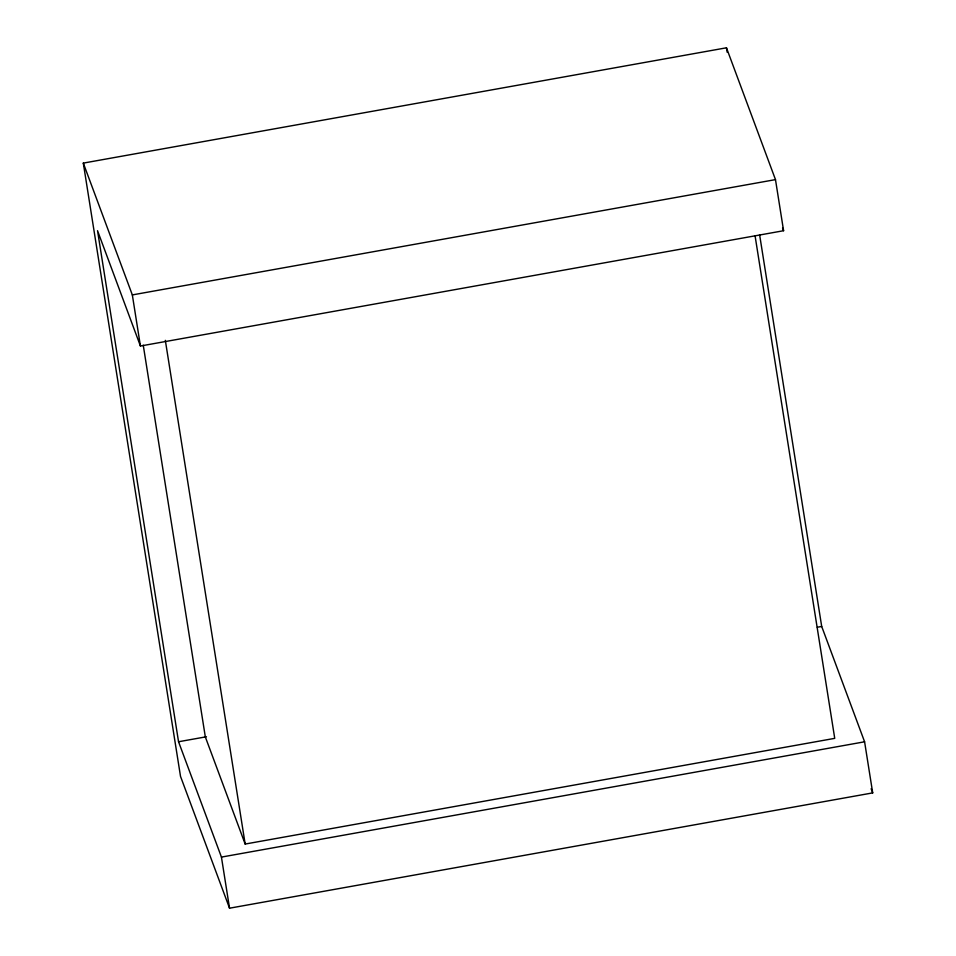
<?xml version="1.0" encoding="UTF-8"?>
<svg xmlns="http://www.w3.org/2000/svg" width="956" height="956" viewBox="0 0 956 956"><rect width="100%" height="100%" fill="white"/><g stroke="black" fill="none" stroke-linecap="round" stroke-linejoin="round"><path stroke-width="1.43" d="M229.536 908.2L180.517 776.38L83.303 163.106L726.464 47.8L775.483 179.62L783.585 230.719L140.424 346.024L97.536 230.683L178.545 741.748L221.434 857.09L229.536 908.2L872.697 792.894L864.594 741.796L821.694 626.455L759.602 234.686M83.303 163.106L132.334 294.914L775.483 179.62M178.545 741.748L206.448 736.753M817.296 627.244L821.694 626.455M143.245 345.176L205.337 736.945L245.166 844.052L834.731 738.355L755.12 236.132M221.434 857.09L864.594 741.796M782.546 227.946L783.585 230.719M871.143 788.736L872.697 792.894M726.464 47.8L727.158 52.222M165.328 340.348L245.166 844.052M132.334 294.914L140.424 346.024"/></g></svg>
